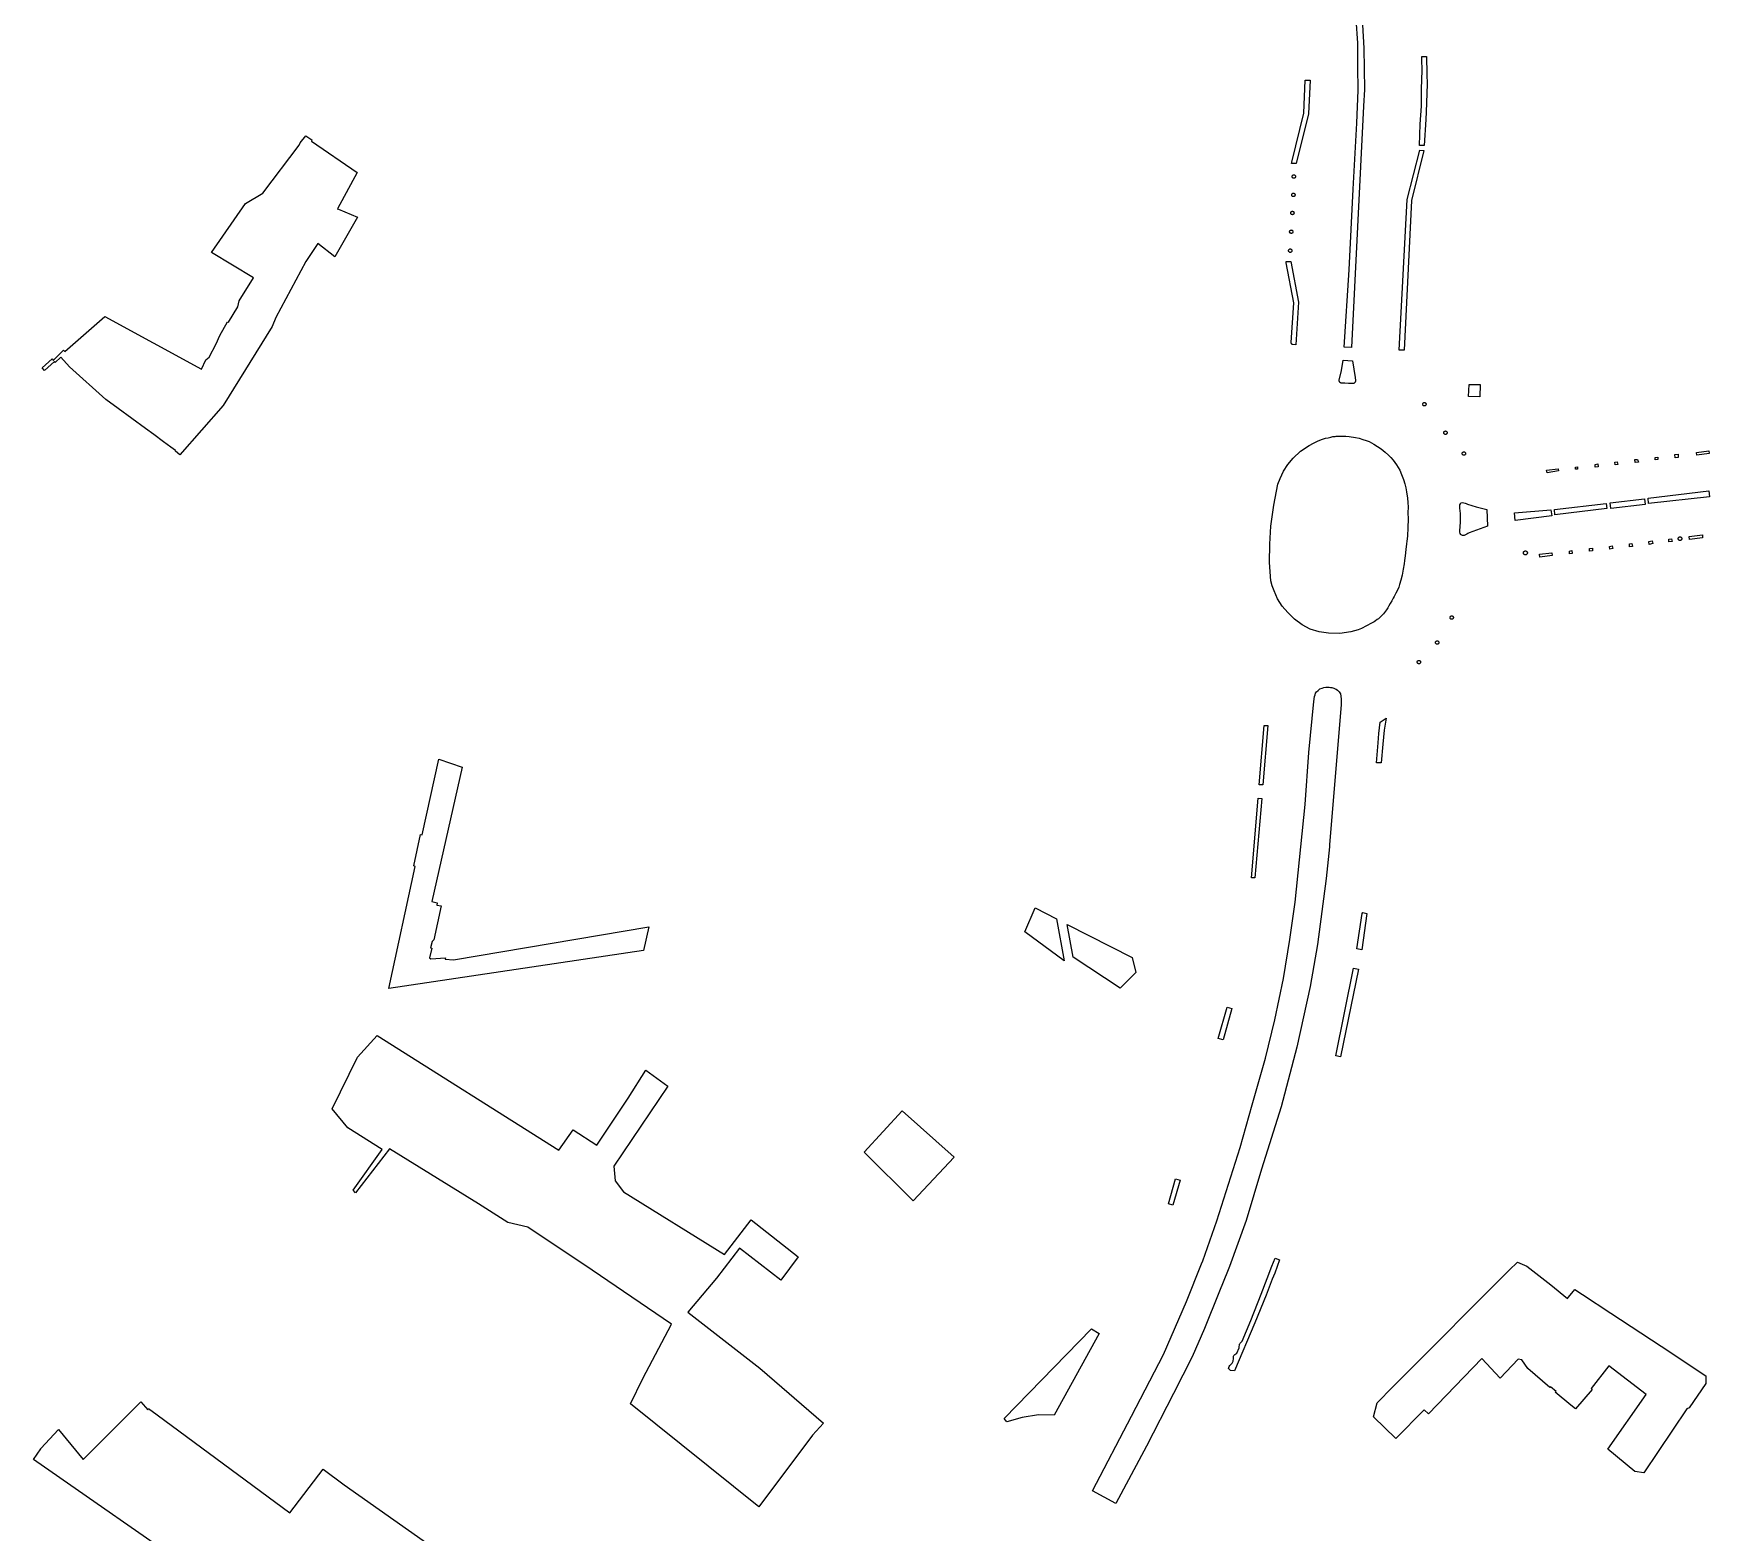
# Model space of a CAD drawing. Header units: millimetres. Extents: x 734061 to 736248, y 4017837 to 4020740.
# Drawn here: x 735262 to 735771, y 4018910 to 4019365 of the extents above; entities that cross this region are included whole.
import ezdxf

# ---------------------------------------------------------------- set-up
doc = ezdxf.new("R2010")
doc.units = ezdxf.units.MM
for name, color, linetype, true_color in [('bolvar', 143, 'Continuous', 0x3faae0), ('lachaki', 215, 'Continuous', 0xa953ac), ('meydan', 30, 'Continuous', 0xf27b26), ('park', 3, 'Continuous', 0x1ffa07)]:
    doc.layers.add(name, color=color, linetype=linetype, true_color=true_color)

msp = doc.modelspace()

# ---------------------------------------------------------------- linework, layer by layer
at = {"layer": 'bolvar'}
for points in [[(735659.65, 4019270.17), (735661.22, 4019293.71), (735662.44, 4019318.17), (735663.54, 4019338.21), (735663.9, 4019348.29), (735663.86, 4019355.31), (735663.81, 4019362.59), (735663.28, 4019369.81), (735661.34, 4019385.04), (735663.26, 4019385.28), (735664.45, 4019375.24), (735665.2, 4019368.16), (735665.66, 4019361.06), (735665.83, 4019348.45), (735665.59, 4019343.4), (735661.87, 4019270.06)], [(735684.71, 4019358.54), (735684.8, 4019353.08), (735684.84, 4019350.14), (735684.57, 4019341.71), (735684.43, 4019339.4), (735684, 4019331.46), (735682.51, 4019331.5), (735682.8, 4019337.9), (735683.15, 4019343.36), (735683.2, 4019348.62), (735683.39, 4019354.31), (735683.26, 4019357.55), (735683.22, 4019358.54)], [(735649.31, 4019351.26), (735648.87, 4019341.11), (735645.1, 4019325.98), (735643.7, 4019326), (735643.72, 4019326.36), (735647.43, 4019341.31), (735647.8, 4019351.26)], [(735683.9, 4019329.95), (735680.09, 4019314.76), (735677.93, 4019269.23), (735676.36, 4019269.24), (735678.84, 4019315.08), (735682.61, 4019330.03)], [(735644.9, 4019322.01), (735644.89, 4019321.92), (735644.87, 4019321.83), (735644.83, 4019321.75), (735644.78, 4019321.68), (735644.71, 4019321.61), (735644.64, 4019321.56), (735644.55, 4019321.52), (735644.47, 4019321.5), (735644.38, 4019321.49), (735644.29, 4019321.5), (735644.2, 4019321.52), (735644.12, 4019321.56), (735644.04, 4019321.61), (735643.98, 4019321.68), (735643.93, 4019321.75), (735643.89, 4019321.83), (735643.87, 4019321.92), (735643.86, 4019322.01), (735643.87, 4019322.1), (735643.89, 4019322.19), (735643.93, 4019322.27), (735643.98, 4019322.35), (735644.04, 4019322.41), (735644.12, 4019322.46), (735644.2, 4019322.5), (735644.29, 4019322.52), (735644.38, 4019322.53), (735644.47, 4019322.52), (735644.55, 4019322.5), (735644.64, 4019322.46), (735644.71, 4019322.41), (735644.78, 4019322.35), (735644.83, 4019322.27), (735644.87, 4019322.19), (735644.89, 4019322.1)], [(735644.76, 4019316.44), (735644.75, 4019316.35), (735644.73, 4019316.26), (735644.69, 4019316.18), (735644.64, 4019316.1), (735644.58, 4019316.04), (735644.5, 4019315.99), (735644.42, 4019315.95), (735644.33, 4019315.93), (735644.24, 4019315.92), (735644.15, 4019315.93), (735644.07, 4019315.95), (735643.98, 4019315.99), (735643.91, 4019316.04), (735643.84, 4019316.1), (735643.79, 4019316.18), (735643.75, 4019316.26), (735643.73, 4019316.35), (735643.72, 4019316.44), (735643.73, 4019316.53), (735643.75, 4019316.62), (735643.79, 4019316.7), (735643.84, 4019316.77), (735643.91, 4019316.84), (735643.98, 4019316.89), (735644.07, 4019316.93), (735644.15, 4019316.95), (735644.24, 4019316.96), (735644.33, 4019316.95), (735644.42, 4019316.93), (735644.5, 4019316.89), (735644.58, 4019316.84), (735644.64, 4019316.77), (735644.69, 4019316.7), (735644.73, 4019316.62), (735644.75, 4019316.53)], [(735644.46, 4019310.95), (735644.45, 4019310.86), (735644.42, 4019310.77), (735644.39, 4019310.69), (735644.33, 4019310.62), (735644.27, 4019310.55), (735644.2, 4019310.5), (735644.11, 4019310.46), (735644.03, 4019310.44), (735643.94, 4019310.43), (735643.85, 4019310.44), (735643.76, 4019310.46), (735643.68, 4019310.5), (735643.6, 4019310.55), (735643.54, 4019310.62), (735643.49, 4019310.69), (735643.45, 4019310.77), (735643.42, 4019310.86), (735643.42, 4019310.95), (735643.42, 4019311.04), (735643.45, 4019311.13), (735643.49, 4019311.21), (735643.54, 4019311.28), (735643.6, 4019311.35), (735643.68, 4019311.4), (735643.76, 4019311.44), (735643.85, 4019311.46), (735643.94, 4019311.47), (735644.03, 4019311.46), (735644.11, 4019311.44), (735644.2, 4019311.4), (735644.27, 4019311.35), (735644.33, 4019311.28), (735644.39, 4019311.21), (735644.42, 4019311.13), (735644.45, 4019311.04)], [(735644.13, 4019305.26), (735644.12, 4019305.17), (735644.1, 4019305.08), (735644.06, 4019305), (735644.01, 4019304.93), (735643.95, 4019304.86), (735643.87, 4019304.81), (735643.79, 4019304.77), (735643.7, 4019304.75), (735643.61, 4019304.74), (735643.52, 4019304.75), (735643.43, 4019304.77), (735643.35, 4019304.81), (735643.28, 4019304.86), (735643.21, 4019304.93), (735643.16, 4019305), (735643.12, 4019305.08), (735643.1, 4019305.17), (735643.09, 4019305.26), (735643.1, 4019305.35), (735643.12, 4019305.44), (735643.16, 4019305.52), (735643.21, 4019305.59), (735643.28, 4019305.66), (735643.35, 4019305.71), (735643.43, 4019305.75), (735643.52, 4019305.77), (735643.61, 4019305.78), (735643.7, 4019305.77), (735643.79, 4019305.75), (735643.87, 4019305.71), (735643.95, 4019305.66), (735644.01, 4019305.59), (735644.06, 4019305.52), (735644.1, 4019305.44), (735644.12, 4019305.35)], [(735643.81, 4019299.5), (735643.8, 4019299.41), (735643.78, 4019299.33), (735643.74, 4019299.24), (735643.69, 4019299.17), (735643.62, 4019299.1), (735643.55, 4019299.05), (735643.47, 4019299.01), (735643.38, 4019298.99), (735643.29, 4019298.98), (735643.2, 4019298.99), (735643.11, 4019299.01), (735643.03, 4019299.05), (735642.95, 4019299.1), (735642.89, 4019299.17), (735642.84, 4019299.24), (735642.8, 4019299.33), (735642.78, 4019299.41), (735642.77, 4019299.5), (735642.78, 4019299.59), (735642.8, 4019299.68), (735642.84, 4019299.76), (735642.89, 4019299.84), (735642.95, 4019299.9), (735643.03, 4019299.95), (735643.11, 4019299.99), (735643.2, 4019300.01), (735643.29, 4019300.02), (735643.38, 4019300.01), (735643.47, 4019299.99), (735643.55, 4019299.95), (735643.62, 4019299.9), (735643.69, 4019299.84), (735643.74, 4019299.76), (735643.78, 4019299.68), (735643.8, 4019299.59)], [(735643.49, 4019296.16), (735645.77, 4019283.83), (735644.97, 4019270.85), (735644.09, 4019270.94), (735644.01, 4019270.95), (735643.93, 4019270.97), (735643.85, 4019271.01), (735643.79, 4019271.06), (735643.73, 4019271.11), (735643.68, 4019271.18), (735643.64, 4019271.25), (735643.58, 4019271.42), (735643.54, 4019271.61), (735644.38, 4019283.68), (735642.07, 4019295.82), (735642.07, 4019296.17)], [(735659.33, 4019266.24), (735662.22, 4019265.99), (735662.96, 4019260.99), (735663.13, 4019260.06), (735663.14, 4019259.94), (735663.13, 4019259.83), (735663.1, 4019259.71), (735663.05, 4019259.61), (735662.99, 4019259.51), (735662.91, 4019259.42), (735662.81, 4019259.32), (735662.7, 4019259.24), (735662.58, 4019259.17), (735662.45, 4019259.12), (735662.31, 4019259.09), (735662.17, 4019259.09), (735661.01, 4019259.15), (735659.85, 4019259.21), (735658.73, 4019259.26), (735658.61, 4019259.31), (735658.52, 4019259.35), (735658.44, 4019259.4), (735658.37, 4019259.47), (735658.31, 4019259.54), (735658.26, 4019259.63), (735658.23, 4019259.72), (735658.19, 4019259.88), (735658.17, 4019260.13), (735658.89, 4019263.1)], [(735701.02, 4019258.79), (735700.91, 4019255.08), (735697.48, 4019255.16), (735697.62, 4019258.85)], [(735684.55, 4019252.85), (735684.55, 4019252.76), (735684.52, 4019252.67), (735684.48, 4019252.59), (735684.43, 4019252.51), (735684.37, 4019252.45), (735684.29, 4019252.4), (735684.21, 4019252.36), (735684.12, 4019252.33), (735684.03, 4019252.33), (735683.94, 4019252.33), (735683.86, 4019252.36), (735683.77, 4019252.4), (735683.7, 4019252.45), (735683.64, 4019252.51), (735683.58, 4019252.59), (735683.55, 4019252.67), (735683.52, 4019252.76), (735683.51, 4019252.85), (735683.52, 4019252.94), (735683.55, 4019253.02), (735683.58, 4019253.11), (735683.64, 4019253.18), (735683.7, 4019253.24), (735683.77, 4019253.3), (735683.86, 4019253.33), (735683.94, 4019253.36), (735684.03, 4019253.36), (735684.12, 4019253.36), (735684.21, 4019253.33), (735684.29, 4019253.3), (735684.37, 4019253.24), (735684.43, 4019253.18), (735684.48, 4019253.11), (735684.52, 4019253.02), (735684.55, 4019252.94)], [(735690.96, 4019244.19), (735690.95, 4019244.1), (735690.93, 4019244.01), (735690.89, 4019243.93), (735690.84, 4019243.86), (735690.78, 4019243.79), (735690.7, 4019243.74), (735690.62, 4019243.7), (735690.53, 4019243.68), (735690.44, 4019243.67), (735690.35, 4019243.68), (735690.26, 4019243.7), (735690.18, 4019243.74), (735690.11, 4019243.79), (735690.04, 4019243.86), (735689.99, 4019243.93), (735689.95, 4019244.01), (735689.93, 4019244.1), (735689.92, 4019244.19), (735689.93, 4019244.28), (735689.95, 4019244.37), (735689.99, 4019244.45), (735690.04, 4019244.52), (735690.11, 4019244.59), (735690.18, 4019244.64), (735690.26, 4019244.68), (735690.35, 4019244.7), (735690.44, 4019244.71), (735690.53, 4019244.7), (735690.62, 4019244.68), (735690.7, 4019244.64), (735690.78, 4019244.59), (735690.84, 4019244.52), (735690.89, 4019244.45), (735690.93, 4019244.37), (735690.95, 4019244.28)], [(735696.55, 4019237.86), (735696.54, 4019237.77), (735696.52, 4019237.68), (735696.48, 4019237.6), (735696.43, 4019237.52), (735696.36, 4019237.46), (735696.29, 4019237.41), (735696.2, 4019237.37), (735696.12, 4019237.35), (735696.03, 4019237.34), (735695.94, 4019237.35), (735695.85, 4019237.37), (735695.77, 4019237.41), (735695.69, 4019237.46), (735695.63, 4019237.52), (735695.58, 4019237.6), (735695.54, 4019237.68), (735695.52, 4019237.77), (735695.51, 4019237.86), (735695.52, 4019237.95), (735695.54, 4019238.04), (735695.58, 4019238.12), (735695.63, 4019238.19), (735695.69, 4019238.26), (735695.77, 4019238.31), (735695.85, 4019238.35), (735695.94, 4019238.37), (735696.03, 4019238.38), (735696.12, 4019238.37), (735696.2, 4019238.35), (735696.29, 4019238.31), (735696.36, 4019238.26), (735696.43, 4019238.19), (735696.48, 4019238.12), (735696.52, 4019238.04), (735696.54, 4019237.95)], [(735761.17, 4019236.66), (735760.17, 4019236.56), (735760.09, 4019237.54), (735761.1, 4019237.64)], [(735770.5, 4019237.86), (735766.77, 4019237.37), (735766.73, 4019238.14), (735770.4, 4019238.65)], [(735724.69, 4019233.21), (735724.81, 4019232.56), (735721.34, 4019232.03), (735721.14, 4019232.76)], [(735730.53, 4019233.8), (735730.59, 4019233.14), (735729.96, 4019233.06), (735729.89, 4019233.74)], [(735736.7, 4019234.69), (735736.81, 4019233.8), (735735.96, 4019233.76), (735735.89, 4019234.53)], [(735741.88, 4019235.28), (735742.62, 4019235.33), (735742.82, 4019234.51), (735741.98, 4019234.38)], [(735749.06, 4019235.2), (735748.06, 4019235.12), (735747.96, 4019236.01), (735748.76, 4019236.08)], [(735754.98, 4019236), (735754.16, 4019235.94), (735754.12, 4019236.67), (735754.93, 4019236.79)], [(735697.13, 4019222.43), (735699.76, 4019221.63), (735702.96, 4019220.81), (735703.19, 4019215.74), (735697.66, 4019213.73), (735697.25, 4019213.55), (735696.94, 4019213.36), (735696.73, 4019213.22), (735696.55, 4019213.13), (735696.34, 4019213.01), (735696.13, 4019212.96), (735695.85, 4019212.91), (735695.6, 4019212.92), (735695.42, 4019213.01), (735695.24, 4019213.11), (735695.08, 4019213.23), (735694.93, 4019213.6), (735694.84, 4019213.96), (735694.84, 4019214.71), (735694.87, 4019215.4), (735694.91, 4019216.04), (735694.98, 4019216.75), (735695.05, 4019218.26), (735695.01, 4019219.64), (735694.83, 4019221.24), (735694.8, 4019221.89), (735694.82, 4019222.3), (735694.96, 4019222.62), (735695.14, 4019222.87), (735695.53, 4019223.01), (735696.04, 4019222.91), (735696.43, 4019222.75), (735696.7, 4019222.65), (735696.92, 4019222.54)], [(735723.53, 4019220.9), (735739.21, 4019222.72), (735739.48, 4019221.18), (735723.66, 4019219.2)], [(735740.65, 4019221.18), (735740.48, 4019222.84), (735750.94, 4019224.08), (735751.12, 4019222.42)], [(735752.04, 4019224.33), (735770.47, 4019226.54), (735770.64, 4019224.69), (735752.12, 4019222.7)], [(735711.4, 4019219.88), (735722.47, 4019220.79), (735722.75, 4019218.89), (735711.61, 4019217.5)], [(735759.26, 4019211.14), (735758.34, 4019211.07), (735758.3, 4019211.79), (735759.13, 4019211.97)], [(735761.68, 4019212.55), (735761.78, 4019212.54), (735761.87, 4019212.51), (735761.96, 4019212.47), (735762.04, 4019212.42), (735762.11, 4019212.35), (735762.16, 4019212.27), (735762.2, 4019212.18), (735762.23, 4019212.09), (735762.24, 4019211.99), (735762.23, 4019211.9), (735762.2, 4019211.8), (735762.16, 4019211.72), (735762.11, 4019211.64), (735762.04, 4019211.57), (735761.96, 4019211.51), (735761.87, 4019211.47), (735761.78, 4019211.45), (735761.68, 4019211.44), (735761.58, 4019211.45), (735761.49, 4019211.47), (735761.4, 4019211.51), (735761.32, 4019211.57), (735761.25, 4019211.64), (735761.2, 4019211.72), (735761.16, 4019211.8), (735761.13, 4019211.9), (735761.12, 4019211.99), (735761.13, 4019212.09), (735761.16, 4019212.18), (735761.2, 4019212.27), (735761.25, 4019212.35), (735761.32, 4019212.42), (735761.4, 4019212.47), (735761.49, 4019212.51), (735761.58, 4019212.54)], [(735768.48, 4019213.14), (735768.55, 4019212.29), (735764.61, 4019211.76), (735764.51, 4019212.65)], [(735714.71, 4019208.28), (735714.82, 4019208.27), (735714.92, 4019208.24), (735715.02, 4019208.19), (735715.1, 4019208.13), (735715.18, 4019208.06), (735715.24, 4019207.97), (735715.28, 4019207.88), (735715.31, 4019207.77), (735715.32, 4019207.67), (735715.31, 4019207.56), (735715.28, 4019207.46), (735715.24, 4019207.37), (735715.18, 4019207.28), (735715.1, 4019207.2), (735715.02, 4019207.14), (735714.92, 4019207.1), (735714.82, 4019207.07), (735714.71, 4019207.06), (735714.61, 4019207.07), (735714.51, 4019207.1), (735714.41, 4019207.14), (735714.32, 4019207.2), (735714.25, 4019207.28), (735714.19, 4019207.37), (735714.14, 4019207.46), (735714.12, 4019207.56), (735714.11, 4019207.67), (735714.12, 4019207.77), (735714.14, 4019207.88), (735714.19, 4019207.97), (735714.25, 4019208.06), (735714.32, 4019208.13), (735714.41, 4019208.19), (735714.51, 4019208.24), (735714.61, 4019208.27)], [(735722.8, 4019207.66), (735722.84, 4019206.84), (735719.11, 4019206.4), (735719.01, 4019207.26)], [(735728.85, 4019208.35), (735728.96, 4019207.5), (735728.16, 4019207.37), (735728.08, 4019208.22)], [(735735.07, 4019209.1), (735735.11, 4019208.31), (735734.23, 4019208.2), (735734.16, 4019209)], [(735741.09, 4019209.8), (735741.27, 4019208.97), (735740.37, 4019208.83), (735740.27, 4019209.66)], [(735746.34, 4019210.4), (735747.08, 4019210.49), (735747.26, 4019209.66), (735746.38, 4019209.53)], [(735752.26, 4019211.17), (735753.24, 4019211.29), (735753.41, 4019210.49), (735752.31, 4019210.24)], [(735692.85, 4019188.03), (735692.85, 4019187.94), (735692.82, 4019187.85), (735692.78, 4019187.77), (735692.73, 4019187.69), (735692.67, 4019187.63), (735692.59, 4019187.58), (735692.51, 4019187.54), (735692.42, 4019187.51), (735692.33, 4019187.51), (735692.24, 4019187.51), (735692.16, 4019187.54), (735692.07, 4019187.58), (735692, 4019187.63), (735691.94, 4019187.69), (735691.88, 4019187.77), (735691.85, 4019187.85), (735691.82, 4019187.94), (735691.81, 4019188.03), (735691.82, 4019188.12), (735691.85, 4019188.2), (735691.88, 4019188.29), (735691.94, 4019188.36), (735692, 4019188.42), (735692.07, 4019188.48), (735692.16, 4019188.51), (735692.24, 4019188.54), (735692.33, 4019188.55), (735692.42, 4019188.54), (735692.51, 4019188.51), (735692.59, 4019188.48), (735692.67, 4019188.42), (735692.73, 4019188.36), (735692.78, 4019188.29), (735692.82, 4019188.2), (735692.85, 4019188.12)], [(735688.45, 4019180.42), (735688.44, 4019180.33), (735688.42, 4019180.24), (735688.38, 4019180.16), (735688.33, 4019180.09), (735688.27, 4019180.02), (735688.19, 4019179.97), (735688.11, 4019179.93), (735688.02, 4019179.91), (735687.93, 4019179.9), (735687.84, 4019179.91), (735687.76, 4019179.93), (735687.67, 4019179.97), (735687.6, 4019180.02), (735687.54, 4019180.09), (735687.48, 4019180.16), (735687.45, 4019180.24), (735687.42, 4019180.33), (735687.41, 4019180.42), (735687.42, 4019180.51), (735687.45, 4019180.6), (735687.48, 4019180.68), (735687.54, 4019180.75), (735687.6, 4019180.82), (735687.67, 4019180.87), (735687.76, 4019180.91), (735687.84, 4019180.93), (735687.93, 4019180.94), (735688.02, 4019180.93), (735688.11, 4019180.91), (735688.19, 4019180.87), (735688.27, 4019180.82), (735688.33, 4019180.75), (735688.38, 4019180.68), (735688.42, 4019180.6), (735688.44, 4019180.51)], [(735682.89, 4019174.5), (735682.88, 4019174.41), (735682.86, 4019174.32), (735682.82, 4019174.24), (735682.77, 4019174.17), (735682.7, 4019174.1), (735682.63, 4019174.05), (735682.55, 4019174.01), (735682.46, 4019173.99), (735682.37, 4019173.98), (735682.28, 4019173.99), (735682.19, 4019174.01), (735682.11, 4019174.05), (735682.03, 4019174.1), (735681.97, 4019174.17), (735681.92, 4019174.24), (735681.88, 4019174.32), (735681.86, 4019174.41), (735681.85, 4019174.5), (735681.86, 4019174.59), (735681.88, 4019174.68), (735681.92, 4019174.76), (735681.97, 4019174.83), (735682.03, 4019174.9), (735682.11, 4019174.95), (735682.19, 4019174.99), (735682.28, 4019175.01), (735682.37, 4019175.02), (735682.46, 4019175.01), (735682.55, 4019174.99), (735682.63, 4019174.95), (735682.7, 4019174.9), (735682.77, 4019174.83), (735682.82, 4019174.76), (735682.86, 4019174.68), (735682.88, 4019174.59)], [(735650.48, 4019162.52), (735650.63, 4019164.02), (735650.82, 4019164.57), (735650.99, 4019165.03), (735651.27, 4019165.46), (735651.77, 4019165.89), (735652.32, 4019166.37), (735652.94, 4019166.6), (735653.54, 4019166.73), (735654.07, 4019166.85), (735654.58, 4019166.85), (735655.08, 4019166.85), (735655.51, 4019166.82), (735655.95, 4019166.76), (735656.22, 4019166.7), (735656.55, 4019166.59), (735656.94, 4019166.4), (735657.25, 4019166.22), (735657.65, 4019165.91), (735658.1, 4019165.49), (735658.57, 4019164.8), (735658.7, 4019164.09), (735658.73, 4019163.24), (735658.77, 4019161.57), (735655.22, 4019118.93), (735655.18, 4019118.35), (735654.21, 4019108.77), (735651.55, 4019088.7), (735649.34, 4019075.9), (735645.31, 4019057.5), (735640.55, 4019039.34), (735634.6, 4019020.45), (735629.89, 4019004.86), (735624.83, 4018990.87), (735624.38, 4018989.84), (735621.58, 4018982.83), (735617.25, 4018972.02), (735613.54, 4018963.44), (735607.84, 4018952.24), (735599.65, 4018936.25), (735590.35, 4018918.82), (735583.19, 4018922.64), (735595.09, 4018945.37), (735604.74, 4018964.06), (735611.74, 4018980.23), (735616.38, 4018991.68), (735616.76, 4018992.59), (735621.01, 4019004.68), (735628.08, 4019026.97), (735631.75, 4019039.93), (735635.82, 4019054.14), (735638.57, 4019065.84), (735641.23, 4019078.31), (735643.12, 4019090.15), (735644.79, 4019101.53), (735647.81, 4019131.26), (735648.97, 4019147.06)], [(735671.82, 4019153.8), (735671.37, 4019149.51), (735670.95, 4019143.88), (735669.5, 4019143.88), (735669.96, 4019149.91), (735670.19, 4019152.76), (735670.61, 4019156.24), (735672.39, 4019157.5)], [(735636.45, 4019155.19), (735635, 4019137.17), (735633.85, 4019137.19), (735635.41, 4019155.21)], [(735634.63, 4019133.02), (735632.51, 4019108.92), (735631.48, 4019108.98), (735633.5, 4019133.11)], [(735666.51, 4019098.09), (735665.05, 4019087.06), (735663.54, 4019087.37), (735665.11, 4019098.09), (735665.34, 4019098.36)], [(735664, 4019081.21), (735658.53, 4019054.53), (735657.09, 4019054.82), (735662.54, 4019081.51)], [(735625.58, 4019069.25), (735622.93, 4019059.73), (735621.42, 4019060.13), (735624.16, 4019069.63)], [(735609.82, 4019017.04), (735607.66, 4019009.5), (735606.29, 4019009.88), (735608.46, 4019017.44)], [(735640.04, 4018992.85), (735638.57, 4018988.86), (735637.81, 4018986.95), (735635.97, 4018982.13), (735632.57, 4018973.75), (735626.32, 4018959.12), (735625.14, 4018959.24), (735624.53, 4018959.81), (735624.73, 4018960.48), (735624.97, 4018960.79), (735625.28, 4018961.06), (735625.63, 4018961.45), (735625.84, 4018961.83), (735625.94, 4018962.07), (735626, 4018962.88), (735626.02, 4018963.29), (735626.08, 4018963.55), (735626.2, 4018963.79), (735626.5, 4018964.1), (735626.71, 4018964.26), (735627.06, 4018964.53), (735627.74, 4018966.18), (735627.79, 4018966.53), (735627.85, 4018966.91), (735627.91, 4018967.21), (735628, 4018967.39), (735628.11, 4018967.55), (735628.25, 4018967.74), (735628.44, 4018967.95), (735628.69, 4018968.17), (735631.35, 4018974.45), (735634.44, 4018982.47), (735636.31, 4018987.16), (735637.73, 4018990.94), (735638.66, 4018993.36)], [(735585.24, 4018970.45), (735571.53, 4018945.67), (735566.81, 4018945.75), (735561.88, 4018944.95), (735557.18, 4018943.62), (735556.35, 4018944.7), (735582.93, 4018971.88)]]:
    msp.add_lwpolyline(points, close=True, dxfattribs=at)
at = {"layer": 'lachaki'}
msp.add_lwpolyline([(735528.78, 4019010.79), (735513.81, 4019025.59), (735525.39, 4019038.11), (735541.18, 4019024.08)], close=True, dxfattribs=at)
at = {"layer": 'meydan'}
msp.add_lwpolyline([(735669.71, 4019187.41), (735669.21, 4019187.07), (735668.75, 4019186.75), (735667.98, 4019186.33), (735664.96, 4019184.72), (735663.93, 4019184.34), (735662.77, 4019183.95), (735661.71, 4019183.65), (735658.32, 4019183.16), (735654.9, 4019183.25), (735652.09, 4019183.66), (735649.39, 4019184.53), (735646.86, 4019185.82), (735644.58, 4019187.52), (735642.6, 4019189.56), (735640.88, 4019191.53), (735639.46, 4019193.73), (735638.37, 4019196.11), (735637.81, 4019197.64), (735637.41, 4019199.23), (735637.03, 4019204.76), (735637.04, 4019210.31), (735637.44, 4019215.84), (735638.28, 4019222.22), (735639.54, 4019228.53), (735640.21, 4019230.3), (735641.27, 4019232.49), (735642.6, 4019234.54), (735644.16, 4019236.41), (735646.43, 4019238.55), (735649, 4019240.32), (735650.33, 4019241.06), (735651.81, 4019241.68), (735653.12, 4019242.2), (735653.95, 4019242.49), (735654.78, 4019242.68), (735655.65, 4019242.87), (735656.23, 4019242.99), (735656.89, 4019243.07), (735657.23, 4019243.11), (735657.84, 4019243.18), (735659.02, 4019243.16), (735660.13, 4019243.18), (735661.15, 4019243.02), (735663.09, 4019242.77), (735664.23, 4019242.48), (735665.38, 4019242.16), (735666.35, 4019241.85), (735667.31, 4019241.5), (735668.71, 4019240.72), (735669.79, 4019240.03), (735670.93, 4019239.29), (735672.1, 4019238.29), (735673.15, 4019237.35), (735673.8, 4019236.69), (735674.6, 4019235.87), (735675.59, 4019234.44), (735676.54, 4019232.83), (735677.06, 4019231.53), (735677.67, 4019229.92), (735678.12, 4019228.7), (735678.41, 4019227.44), (735678.64, 4019226.19), (735678.94, 4019224.32), (735679.02, 4019223.01), (735679.06, 4019221.53), (735679.03, 4019219.93), (735679.1, 4019217.96), (735679, 4019215.35), (735678.88, 4019212.73), (735678.71, 4019211.27), (735678.62, 4019210.42), (735678.39, 4019208.73), (735678.18, 4019206.79), (735678, 4019205.34), (735677.89, 4019204.37), (735677.63, 4019202.77), (735677.28, 4019200.95), (735676.91, 4019199.37), (735676.51, 4019198.04), (735676.23, 4019197.26), (735675.85, 4019196.34), (735675.39, 4019195.39), (735674.81, 4019194.42), (735674.54, 4019193.94), (735674.1, 4019193.15), (735673.61, 4019192.25), (735673.23, 4019191.57), (735672.91, 4019190.93), (735672.56, 4019190.34), (735672.24, 4019189.93), (735671.95, 4019189.55), (735671.59, 4019189.16), (735671.22, 4019188.75), (735670.8, 4019188.31), (735670.45, 4019187.97), (735670.09, 4019187.68)], close=True, dxfattribs=at)
at = {"layer": 'park'}
for points in [[(735325.92, 4019313.8), (735331.16, 4019316.96), (735342.23, 4019331.58), (735342.58, 4019332.24), (735344.24, 4019334.42), (735346.03, 4019333.14), (735345.93, 4019332.82), (735359.85, 4019323.23), (735353.86, 4019312.19), (735354.12, 4019312.03), (735354.19, 4019312.16), (735359.98, 4019309.68), (735353.04, 4019297.64), (735347.92, 4019301.69), (735344.22, 4019296.17), (735335.09, 4019279.22), (735333.99, 4019276.47), (735319.16, 4019252.44), (735305.98, 4019237.49), (735304.68, 4019238.62), (735304.68, 4019238.77), (735303.2, 4019239.8), (735301.06, 4019241.44), (735298.1, 4019243.61), (735295.56, 4019245.46), (735287.29, 4019251.52), (735283.49, 4019254.26), (735272.48, 4019264.19), (735269.81, 4019267.11), (735268.12, 4019265.56), (735267.86, 4019265.84), (735264.83, 4019263.08), (735264.12, 4019263.85), (735267.15, 4019266.62), (735267.5, 4019266.23), (735267.55, 4019266.19), (735270.66, 4019269.3), (735271.05, 4019268.85), (735283.15, 4019279.45), (735312.51, 4019263.51), (735313.91, 4019266.28), (735314.91, 4019267.1), (735317.04, 4019271.2), (735318.16, 4019273.69), (735320.41, 4019277.86), (735320.74, 4019277.77), (735323.57, 4019282.4), (735323.95, 4019284.23), (735328.35, 4019291.25), (735315.63, 4019298.9)], [(735377.05, 4019112.61), (735379.04, 4019122.11), (735379.59, 4019121.98), (735384.64, 4019144.95), (735391.7, 4019142.58), (735382.54, 4019101.78), (735384.15, 4019101.35), (735384.01, 4019100.64), (735385.32, 4019100.38), (735383.09, 4019090.13), (735382.95, 4019089.86), (735382.66, 4019089.63), (735382.17, 4019087.65), (735382.5, 4019087.52), (735381.83, 4019084.63), (735382.26, 4019084.31), (735386.64, 4019084.62), (735386.53, 4019084.2), (735389.12, 4019084.03), (735448.48, 4019094.04), (735446.86, 4019086.89), (735369.44, 4019075.32), (735377.43, 4019112.42)], [(735562.62, 4019092.57), (735565.8, 4019099.81), (735572.27, 4019096.45), (735574.63, 4019083.75)], [(735575.56, 4019094.75), (735595.31, 4019084.74), (735596.38, 4019080.17), (735591.66, 4019075.45), (735577.36, 4019084.85)], [(735365.93, 4019061.01), (735421.13, 4019026.2), (735425.44, 4019032.33), (735432.67, 4019027.68), (735442.16, 4019041.94), (735447.56, 4019050.49), (735454.18, 4019045.63), (735437.84, 4019021.35), (735438.17, 4019016.85), (735440.71, 4019013.56), (735471.46, 4018994.45), (735479.57, 4019005.06), (735493.82, 4018993.74), (735488.53, 4018986.67), (735476.03, 4018996.46), (735469.02, 4018987.33), (735460.28, 4018977.01), (735482.17, 4018959.94), (735501.47, 4018943.27), (735498.16, 4018939.56), (735481.9, 4018917.81), (735442.85, 4018949.09), (735446.65, 4018956.84), (735455.28, 4018973.32), (735431.23, 4018989.74), (735411.72, 4019002.83), (735405.59, 4019004.21), (735396.74, 4019009.88), (735369.71, 4019026.55), (735359.35, 4019013.26), (735358.6, 4019014.05), (735367.45, 4019026.35), (735357.01, 4019032.98), (735352.26, 4019038.79), (735359.99, 4019054.45)], [(735769.49, 4018957.63), (735769.51, 4018955.29), (735764.5, 4018947.85), (735763.81, 4018947.61), (735750.73, 4018928.13), (735747.98, 4018928.59), (735739.78, 4018935.34), (735751.39, 4018951.91), (735740.05, 4018960.65), (735734.65, 4018953.74), (735735, 4018953.46), (735729.95, 4018947.58), (735728.51, 4018948.73), (735723.76, 4018952.67), (735724.05, 4018952.88), (735722.33, 4018954.26), (735722.17, 4018954.1), (735715.42, 4018959.84), (735713.65, 4018962.51), (735712.52, 4018962.66), (735707.01, 4018956.88), (735701.46, 4018962.87), (735685.32, 4018946.05), (735684.01, 4018947.27), (735675.34, 4018938.56), (735668.6, 4018945.17), (735669.68, 4018949.46), (735674.45, 4018954.3), (735676.67, 4018956.48), (735709.78, 4018989.77), (735712.33, 4018992.19), (735715.19, 4018990.9), (735722.43, 4018985.3), (735727.48, 4018981.09), (735727.54, 4018981.17), (735727.8, 4018981.48), (735729.75, 4018983.83), (735732.03, 4018982.34), (735740.72, 4018976.67), (735755.96, 4018966.67)]]:
    msp.add_lwpolyline(points, close=True, dxfattribs=at)
msp.add_lwpolyline([(735311.87, 4018897.19), (735261.53, 4018932.16), (735263.78, 4018935.4), (735263.78, 4018935.54), (735269.09, 4018941.33), (735276.59, 4018932.22), (735294.11, 4018949.69), (735296.3, 4018947.34), (735296.49, 4018947.68), (735299.07, 4018945.73), (735339.42, 4018916.02), (735349.52, 4018929.28), (735355.91, 4018924.47), (735401.11, 4018892.6)], dxfattribs=at)

doc.saveas('drawing.dxf')
